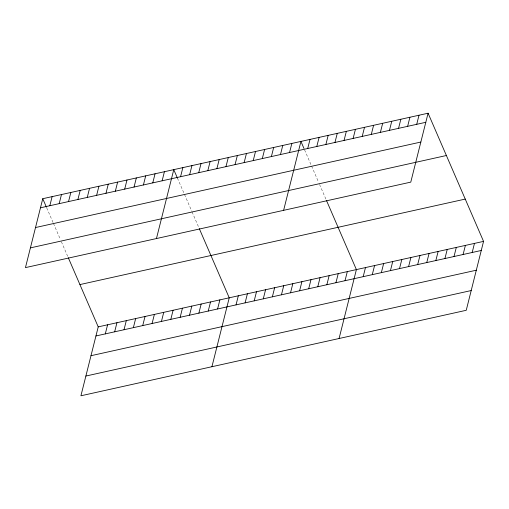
<?xml version="1.0" encoding="UTF-8"?>
<svg xmlns="http://www.w3.org/2000/svg" width="509" height="509" viewBox="0 0 509 509"><rect width="100%" height="100%" fill="white"/><g stroke="black" fill="none" stroke-linecap="round" stroke-linejoin="round"><path stroke-width="0.38" stroke-dasharray="2.54 1.91" d="M304.586 149.888L311.298 165.393M311.603 166.099L318.621 182.311M319.544 184.449L326.142 199.7M177.431 178.099L191.766 211.235M192.071 211.935L198.987 227.917M46.726 207.876L53.133 222.675M53.439 223.381L60.45 239.593M61.379 241.73L67.977 256.981"/><path stroke-width="0.76" d="M42.756 198.707L25.45 267.619L410.776 182.127L428.082 113.214L42.756 198.707L46.421 207.169M49.831 205.725L52.115 196.633M59.19 203.645L61.474 194.559M68.55 201.57L70.834 192.478M77.909 199.496L80.193 190.404M87.262 197.422L89.546 188.33M96.621 195.341L98.905 186.249M105.98 193.267L108.264 184.175M115.339 191.193L117.624 182.101M124.699 189.113L126.976 180.021M68.289 257.707L98.224 326.873L80.918 395.786L466.244 310.293L483.55 241.381L428.082 113.214M134.052 187.038L136.336 177.946M105.299 333.891L107.584 324.799M143.411 184.964L145.695 175.872M114.659 331.817L116.943 322.725M152.77 182.884L155.054 173.792M124.018 329.737L126.302 320.645M162.129 180.81L164.413 171.718M133.371 327.662L135.655 318.57M156.46 238.549L173.766 169.643L177.431 178.099M142.73 325.588L145.014 316.496M180.568 176.718L182.852 167.626M152.089 323.508L154.373 314.422M189.653 174.702L191.931 165.61M198.733 172.685L201.017 163.599M161.448 321.433L163.733 312.341M207.818 170.674L210.102 161.582M170.808 319.359L173.085 310.267M216.898 168.657L219.182 159.565M180.161 317.279L182.445 308.193M225.983 166.64L228.267 157.548M189.52 315.205L191.804 306.113M235.063 164.623L237.347 155.538M198.879 313.13L201.163 304.038M244.148 162.613L246.432 153.521M208.238 311.05L210.522 301.964M253.227 160.596L255.512 151.504M217.591 308.976L219.875 299.884M262.313 158.579L264.597 149.487M211.929 366.715L229.235 297.81L199.299 228.643M271.392 156.568L273.677 147.476M236.036 304.885L238.32 295.793M280.478 154.551L282.762 145.459M245.115 302.868L247.399 293.776M289.557 152.535L291.842 143.443M254.201 300.857L256.485 291.765M283.615 210.338L300.927 141.432L303.975 148.475M263.28 298.84L265.564 289.748M307.722 148.507L310.006 139.415M272.366 296.823L274.65 287.731M316.808 146.49L319.092 137.398M281.445 294.806L283.729 285.721M325.887 144.473L328.171 135.381M290.531 292.796L292.815 283.704M334.973 142.456L337.257 133.371M299.616 290.779L301.894 281.687M344.059 140.446L346.336 131.354M308.696 288.762L310.98 279.67M353.138 138.429L355.422 129.337M317.781 286.745L320.059 277.659M362.223 136.412L364.508 127.32M326.861 284.735L329.145 275.643M371.303 134.401L373.587 125.309M335.946 282.718L338.231 273.626M380.388 132.385L382.673 123.293M345.026 280.701L347.31 271.609M389.468 130.368L391.752 121.276M339.083 338.504L356.395 269.598L326.46 200.431M398.553 128.351L400.837 119.259M363.191 276.673L365.475 267.581M407.633 126.34L409.917 117.248M372.276 274.656L374.56 265.564M416.718 124.323L419.002 115.231M381.356 272.639L383.64 263.547M390.441 270.629L392.725 261.537M399.52 268.612L401.805 259.52M408.606 266.595L410.89 257.503M417.685 264.578L419.97 255.493M426.771 262.568L429.055 253.476M435.85 260.551L438.134 251.459M444.936 258.534L447.22 249.442M454.022 256.517L456.299 247.431M463.101 254.506L465.385 245.414M472.187 252.489L474.464 243.397M40.472 207.799L425.798 122.306M35.515 227.542L420.841 142.049M30.406 247.877L446.387 155.512M79.919 284.582L465.245 199.089M98.224 326.873L483.55 241.381M95.94 335.965L481.266 250.473M90.984 355.708L476.309 270.215M85.875 376.043L471.2 290.55"/></g></svg>
